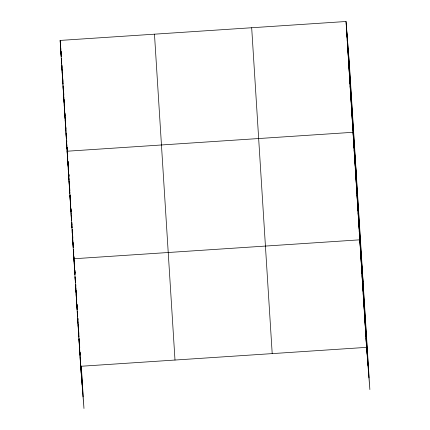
<?xml version="1.0" encoding="UTF-8"?>
<svg xmlns="http://www.w3.org/2000/svg" width="430" height="430" viewBox="0 0 430 430"><rect width="100%" height="100%" fill="white"/><g stroke="black" fill="none" stroke-linecap="round" stroke-linejoin="round"><path stroke-width="0.64" d="M81.308 366.252L83.968 408.5L80.646 366.29L60.13 40.425L346.032 21.5L349.353 63.71L369.87 389.575L366.548 347.365L346.032 21.5M80.646 366.29L366.548 347.365M346.612 30.734L347.155 37.587M347.198 39.963L347.736 46.816M347.779 49.197L348.316 56.05M348.359 58.432L348.897 65.285M348.94 67.666L349.477 74.519M349.52 76.895L350.063 83.748M350.101 86.129L350.644 92.982M350.681 95.363L351.224 102.216M351.267 104.597L351.804 111.445M351.848 113.826L352.385 120.68M352.428 123.061L352.965 129.914M356.33 174.505L353.008 132.295L67.107 151.22L67.746 159.369L67.397 154.117M353.573 141.255L354.11 148.108M354.137 150.215L354.675 157.068M354.702 159.175L355.239 166.028M355.266 168.141L355.803 174.988M355.83 177.101L356.368 183.954M356.395 186.061L356.932 192.914M356.959 195.021L357.497 201.874M357.523 203.981L358.061 210.834M358.088 212.947L358.625 219.8M358.652 221.907L359.19 228.76M359.211 230.867L359.754 237.72M363.103 282.042L359.776 239.827L73.874 258.752L74.616 268.202M360.34 248.787L360.883 255.64M360.904 257.753L361.447 264.606M361.469 266.713L362.012 273.566M362.033 275.673L362.576 282.526M362.598 284.633L363.14 291.486M363.162 293.593L363.699 300.446M363.726 302.559L364.264 309.412M364.291 311.519L364.828 318.372M364.855 320.479L365.392 327.332M365.419 329.439L365.957 336.292M365.984 338.399L366.521 345.252M60.13 40.425L60.823 49.224M60.974 51.17L61.28 55.056M61.694 60.281L61.587 58.948L61.71 60.926M60.711 49.66L61.253 56.513L60.92 51.234M61.291 58.889L61.684 63.877M61.872 68.123L62.414 74.976M62.457 77.357L62.995 84.21L62.662 78.932M63.038 86.591L63.43 91.574M63.618 95.82L64.156 102.673M64.199 105.054L64.736 111.907M64.779 114.289L65.123 118.648M65.22 119.895L65.317 121.142M65.36 123.523L65.903 130.376M65.941 132.752L66.435 138.981M66.526 141.986L67.064 148.839M67.951 161.959L68.155 164.556M68.408 167.797L68.564 169.743L68.44 167.759M68.929 174.413L69.036 175.752M67.671 160.18L68.16 166.41M68.236 169.141L68.773 175.994M68.8 178.101L69.337 184.954M69.359 187.066L69.853 193.296L69.536 188.157M69.923 196.026L70.466 202.879M70.488 204.986L71.031 211.839M71.052 213.947L71.595 220.8L71.272 215.677M71.617 222.907L72.009 227.895M72.181 231.872L72.724 238.725M72.745 240.832L73.288 247.685L72.966 242.563M73.31 249.792L73.75 255.399M74.772 270.142L75.024 273.383M75.492 279.28L75.331 277.275L75.454 279.194M74.438 267.713L74.976 274.566L74.696 270.088M75.003 276.678L75.444 282.284L75.137 277.13M75.567 285.638L76.105 292.491M76.131 294.598L76.669 301.452M76.696 303.558L77.185 309.788L76.83 304.01M77.26 312.519L77.604 316.883M77.701 318.13L77.798 319.372M77.825 321.484L78.362 328.337M78.389 330.444L78.927 337.297M78.953 339.404L79.491 346.257M79.518 348.364L80.055 355.218M80.082 357.325L80.62 364.178L80.297 359.061M348.44 52.046L368.951 377.906M347.494 40.022L368.005 365.882M346.575 28.353L367.086 354.218M251.684 27.746L272.201 353.611M154.477 34.18L174.994 360.044M81.114 366.107L83.049 396.831M61.963 64.882L62.13 67.521M62.42 72.138L62.586 74.777M62.834 78.733L63 81.367M63.334 86.645L63.414 87.962M63.704 92.579L63.871 95.218M64.161 99.835L64.285 101.813M64.538 105.769L64.704 108.408M64.995 113.025L65.156 115.665M65.408 119.621L65.575 122.26M65.865 126.871L65.989 128.85M66.279 133.467L66.446 136.106M66.736 140.723L66.817 142.04M67.15 147.318L67.273 149.296M67.564 153.913L67.73 156.552M68.021 161.169L68.15 163.147M68.843 174.22L69.004 176.784M69.289 181.261L69.45 183.82M69.73 188.302L69.891 190.861M70.133 194.704L70.257 196.623M70.579 201.745L70.74 204.304M71.02 208.786L71.181 211.345M71.466 215.828L71.584 217.747M71.869 222.229L72.03 224.788M72.31 229.271L72.471 231.829M72.713 235.667L72.874 238.231M73.154 242.708L73.315 245.272M73.638 250.389L73.761 252.313M74.041 256.791L74.164 258.715M74.444 263.192L74.605 265.751M74.89 270.233L75.051 272.792M75.777 284.316L75.895 286.235M76.18 290.718L76.341 293.276M76.583 297.119L76.744 299.678M77.024 304.161L77.185 306.719M77.47 311.202L77.588 313.121M77.911 318.243L78.034 320.162M78.314 324.639L78.475 327.203M78.76 331.68L78.921 334.244M79.201 338.722L79.281 340.001M79.604 345.123L79.765 347.682M80.044 352.165L80.206 354.723M80.448 358.566L80.609 361.125M80.894 365.608L82.103 384.807M60.668 47.278L60.834 49.918M61.377 58.491L61.705 63.764M61.834 65.742L62.124 70.359M62.248 72.337L62.581 77.615M63.076 85.527L63.409 90.805M63.575 93.444L63.866 98.056M63.952 99.378L64.28 104.651M64.366 105.973L64.699 111.246M64.779 112.569L65.156 118.503M65.236 119.819L65.57 125.098M65.65 126.415L66.026 132.354M66.107 133.671L66.44 138.949M66.521 140.266L66.854 145.539M66.978 147.522L67.311 152.795M67.843 161.272L68.166 166.394M68.246 167.673L68.569 172.796M68.65 174.075L69.015 179.837M69.096 181.116L69.456 186.878M69.982 195.198L70.305 200.315M70.386 201.6L70.746 207.357M70.826 208.636L71.149 213.758M71.713 222.719L72.036 227.841M72.159 229.76L72.439 234.243M72.562 236.161L72.885 241.284M73.406 249.604L73.729 254.727M73.853 256.646L74.17 261.768M74.293 263.687L74.616 268.809M75.583 284.171L75.906 289.288M75.986 290.567L76.309 295.69M76.427 297.608L76.75 302.731M77.276 311.051L77.599 316.174M77.717 318.092L78.04 323.215M78.163 325.134L78.486 330.256M78.566 331.535L78.889 336.658M79.007 338.577L79.33 343.699M79.41 344.978L79.776 350.74M79.856 352.019L80.173 357.137M80.7 365.462L81.184 373.143"/></g></svg>
